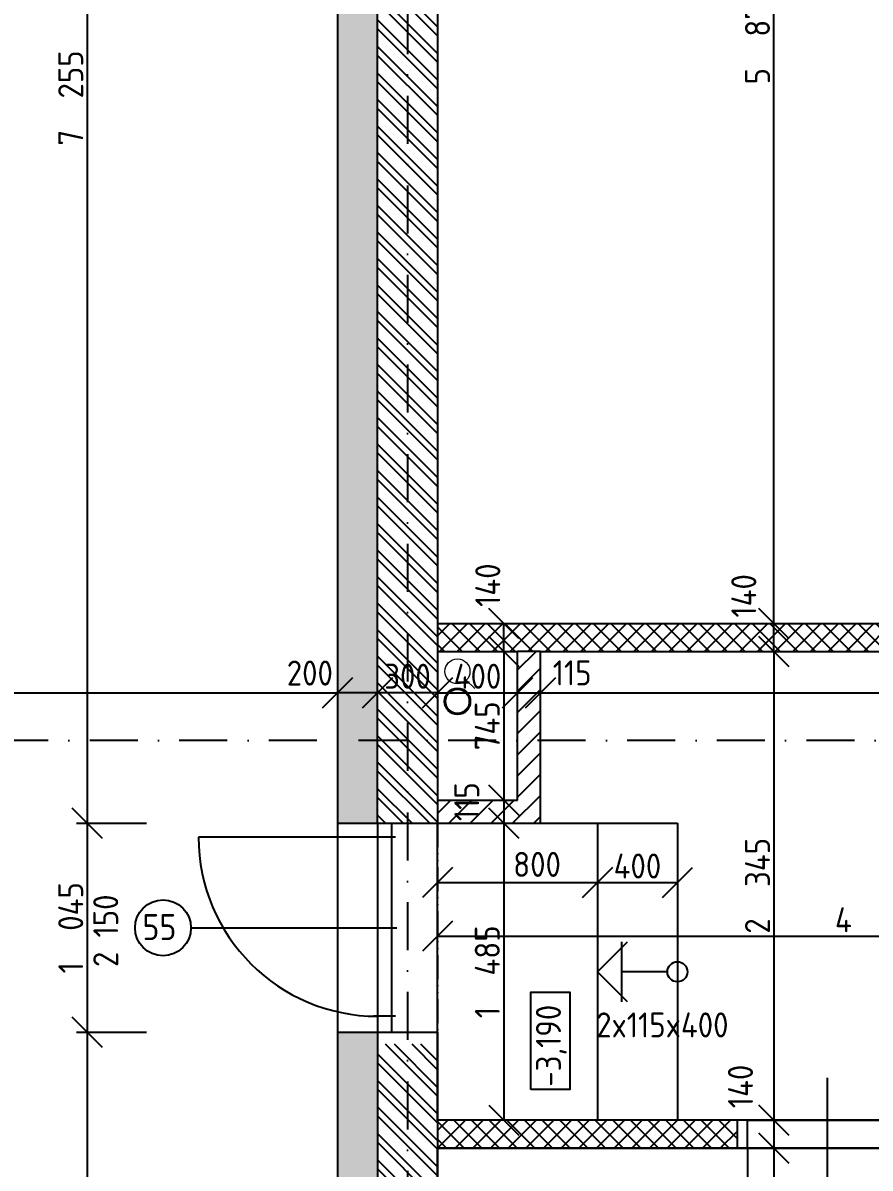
# Model space of a CAD drawing. Extents: x 4511820 to 5180432, y -1526536 to -944957.
# Drawn here: x 4998737 to 5002975, y -1427107 to -1421380 of the extents above; entities that cross this region are included whole.
import ezdxf

# ---------------------------------------------------------------- set-up
doc = ezdxf.new("R2010")
doc.units = 0
doc.header["$MEASUREMENT"] = 0
doc.linetypes.add('ACAD_ISO12W100', pattern=[22, 12, -3, 0.5, -3, 0.5, -3])
doc.linetypes.add('BODKOCIARKOVANA_3', pattern=[5.6, 3, -1.3, 0, -1.3])
doc.layers.get('0').update_dxf_attribs({"linetype": 'CONTINUOUS'})
doc.layers.get('Defpoints').update_dxf_attribs({"color": 61, "linetype": 'CONTINUOUS'})
for name, color, linetype in [('DVERE', 45, 'CONTINUOUS'), ('KÓTY', 4, 'CONTINUOUS'), ('MÚRY', 1, 'CONTINUOUS'), ('OKNÁ', 143, 'CONTINUOUS'), ('osi', 253, 'CONTINUOUS'), ('Plochy', 41, 'CONTINUOUS'), ('POZEMOK', 7, 'CONTINUOUS'), ('TENKÁ', 7, 'CONTINUOUS'), ('ŠRAFY', 82, 'CONTINUOUS')]:
    doc.layers.add(name, color=color, linetype=linetype)
doc.layers.add('zz-kanal-daždová', color=136, linetype='CONTINUOUS', lineweight=40)
doc.layers.add('zz-kanal-splaskova', color=37, linetype='CONTINUOUS', lineweight=18)
doc.styles.add('STYLE1', font='isocp.shx')
doc.dimstyles.new('STANDARD-50', dxfattribs={"dimtxt": 125, "dimasz": 150, "dimexe": 10, "dimexo": 200, "dimgap": 20, "dimtad": 1, "dimdsep": 46, "dimlunit": 6, "dimtxsty": 'STYLE1', "dimblk1": 'OBLIQUE', "dimblk2": 'OBLIQUE', "dimsah": 1, "dimcen": 2.5, "dimse1": 1, "dimse2": 1, "dimadec": 0, "dimazin": 0, "dimtfac": 1, "dimtmove": 1, "dimatfit": 3, "dimldrblk": 'OBLIQUE', "dimfxl": 1, "dimtolj": 1, "dimtzin": 0, "dimarcsym": 0})
pattern_1 = [(135, (-10132.71, -87677), (-66.2912607, -66.2912607), []), (135, (-10132.71, -87632.81), (-66.2912607, -66.2912607), [])]
pattern_2 = [(45, (584112, 0), (-44.1941738, 44.1941738), []), (135, (584112, 0), (-44.1941738, -44.1941738), [])]
pattern_3 = [(0, (9e-09, -175781), (0, 43.3012702), [25, -50]), (120, (9e-09, -175781), (-37.5, -21.6506351), [25, -50]), (60, (25, -175781), (-37.5, 21.6506351), [25, -50])]

# ---------------------------------------------------------------- blocks, each defined once
blk = doc.blocks.new('_OBLIQUE')
at = {"color": 0, "linetype": 'ByBlock'}
blk.add_line((-0.5, -0.5), (0.5, 0.5), dxfattribs=at)
blk = doc.blocks.new('*D13559')
at = {"layer": 'Defpoints', "color": 0}
for p in [(4980571, -1425038), (5007401, -1433058), (4980571, -1434827.7)]:
    blk.add_point(p, dxfattribs=at)
at = {"layer": 'KÓTY', "color": 0, "lineweight": -2}
blk.add_line((5007401, -1434827.7), (4980571, -1434827.7), dxfattribs=at)
at = {"layer": 'KÓTY', "color": 0, "linetype": 'ByBlock', "lineweight": -2, "xscale": 150, "yscale": 150, "zscale": 150, "rotation": 180}
blk.add_blockref('_OBLIQUE', (4980571, -1434827.7), dxfattribs=at)
at = {"layer": 'KÓTY', "color": 0, "linetype": 'ByBlock', "lineweight": -2, "xscale": 150, "yscale": 150, "zscale": 150}
blk.add_blockref('_OBLIQUE', (5007401, -1434827.7), dxfattribs=at)
at = {"layer": 'KÓTY', "color": 0, "insert": (4993986, -1434745.2), "char_height": 125, "attachment_point": 5, "style": 'STYLE1'}
blk.add_mtext('\\A1;26ﾠ830', dxfattribs=at)
blk = doc.blocks.new('*D21859')
at = {"layer": 'Defpoints', "color": 0}
for p in [(5002065, -1425383), (5001142.5, -1426868), (5002065, -1426868)]:
    blk.add_point(p, dxfattribs=at)
at = {"layer": 'KÓTY', "color": 0, "lineweight": -2}
blk.add_line((5001142.5, -1425383), (5001142.5, -1426868), dxfattribs=at)
at = {"layer": 'KÓTY', "color": 0, "linetype": 'ByBlock', "lineweight": -2, "xscale": 150, "yscale": 150, "zscale": 150}
for p, rotation in [((5001142.5, -1425383), 90), ((5001142.5, -1426868), 270)]:
    blk.add_blockref('_OBLIQUE', p, dxfattribs=dict(at, rotation=rotation))
at = {"layer": 'KÓTY', "color": 0, "insert": (5001060, -1426125.5), "char_height": 125, "attachment_point": 5, "rotation": 90, "style": 'STYLE1'}
blk.add_mtext('\\A1;1ﾠ485', dxfattribs=at)
blk = doc.blocks.new('*D21860')
at = {"layer": 'Defpoints', "color": 0}
for p in [(5001326, -1424523), (5001326, -1426868), (5002494, -1426868)]:
    blk.add_point(p, dxfattribs=at)
at = {"layer": 'KÓTY', "color": 0, "lineweight": -2}
blk.add_line((5002494, -1424523), (5002494, -1426868), dxfattribs=at)
at = {"layer": 'KÓTY', "color": 0, "linetype": 'ByBlock', "lineweight": -2, "xscale": 150, "yscale": 150, "zscale": 150}
for p, rotation in [((5002494, -1424523), 90), ((5002494, -1426868), 270)]:
    blk.add_blockref('_OBLIQUE', p, dxfattribs=dict(at, rotation=rotation))
at = {"layer": 'KÓTY', "color": 0, "insert": (5002411.5, -1425695.5), "char_height": 125, "attachment_point": 5, "rotation": 90, "style": 'STYLE1'}
blk.add_mtext('\\A1;2ﾠ345', dxfattribs=at)
blk = doc.blocks.new('*D21861')
at = {"layer": 'Defpoints', "color": 0}
for p in [(5002494, -1424383), (5002494, -1424383), (5002494, -1424523)]:
    blk.add_point(p, dxfattribs=at)
at = {"layer": 'KÓTY', "color": 0, "lineweight": -2}
blk.add_line((5002494, -1424523), (5002494, -1424383), dxfattribs=at)
at = {"layer": 'KÓTY', "color": 0, "linetype": 'ByBlock', "lineweight": -2, "xscale": 150, "yscale": 150, "zscale": 150}
for p, rotation in [((5002494, -1424383), 90), ((5002494, -1424523), 270)]:
    blk.add_blockref('_OBLIQUE', p, dxfattribs=dict(at, rotation=rotation))
at = {"layer": 'KÓTY', "color": 0, "insert": (5002343, -1424245.5), "char_height": 125, "attachment_point": 5, "rotation": 90, "style": 'STYLE1'}
blk.add_mtext('\\A1;140', dxfattribs=at)
blk = doc.blocks.new('*D21862')
at = {"layer": 'Defpoints', "color": 0}
for p in [(5000878.5, -1418508), (5002494, -1418508), (5000878.5, -1424383)]:
    blk.add_point(p, dxfattribs=at)
at = {"layer": 'KÓTY', "color": 0, "lineweight": -2}
blk.add_line((5002494, -1424383), (5002494, -1418508), dxfattribs=at)
at = {"layer": 'KÓTY', "color": 0, "linetype": 'ByBlock', "lineweight": -2, "xscale": 150, "yscale": 150, "zscale": 150}
for p, rotation in [((5002494, -1418508), 90), ((5002494, -1424383), 270)]:
    blk.add_blockref('_OBLIQUE', p, dxfattribs=dict(at, rotation=rotation))
at = {"layer": 'KÓTY', "color": 0, "insert": (5002411.5, -1421445.5), "char_height": 125, "attachment_point": 5, "rotation": 90, "style": 'STYLE1'}
blk.add_mtext('\\A1;5ﾠ875', dxfattribs=at)
blk = doc.blocks.new('*D21863')
at = {"layer": 'Defpoints', "color": 0}
for p in [(5002494, -1426868), (5002494, -1427008), (5002494, -1427008)]:
    blk.add_point(p, dxfattribs=at)
at = {"layer": 'KÓTY', "color": 0, "lineweight": -2}
blk.add_line((5002494, -1426868), (5002494, -1427008), dxfattribs=at)
at = {"layer": 'KÓTY', "color": 0, "linetype": 'ByBlock', "lineweight": -2, "xscale": 150, "yscale": 150, "zscale": 150}
for p, rotation in [((5002494, -1426868), 90), ((5002494, -1427008), 270)]:
    blk.add_blockref('_OBLIQUE', p, dxfattribs=dict(at, rotation=rotation))
at = {"layer": 'KÓTY', "color": 0, "insert": (5002326.5, -1426699), "char_height": 125, "attachment_point": 5, "rotation": 90, "style": 'STYLE1'}
blk.add_mtext('\\A1;140', dxfattribs=at)
blk = doc.blocks.new('*D21865')
at = {"layer": 'Defpoints', "color": 0}
for p in [(5000811, -1427008), (5000811, -1431428), (5002494, -1431428)]:
    blk.add_point(p, dxfattribs=at)
at = {"layer": 'KÓTY', "color": 0, "lineweight": -2}
blk.add_line((5002494, -1427008), (5002494, -1431428), dxfattribs=at)
at = {"layer": 'KÓTY', "color": 0, "linetype": 'ByBlock', "lineweight": -2, "xscale": 150, "yscale": 150, "zscale": 150}
for p, rotation in [((5002494, -1427008), 90), ((5002494, -1431428), 270)]:
    blk.add_blockref('_OBLIQUE', p, dxfattribs=dict(at, rotation=rotation))
at = {"layer": 'KÓTY', "color": 0, "insert": (5002388.5, -1429471.5), "char_height": 125, "attachment_point": 5, "rotation": 90, "style": 'STYLE1'}
blk.add_mtext('\\A1;4ﾠ420', dxfattribs=at)
blk = doc.blocks.new('*D21866')
at = {"layer": 'Defpoints', "color": 0}
for p in [(5001611, -1425303), (5002011, -1425303), (5002011, -1425679)]:
    blk.add_point(p, dxfattribs=at)
at = {"layer": 'KÓTY', "color": 0, "lineweight": -2}
blk.add_line((5001611, -1425679), (5002011, -1425679), dxfattribs=at)
at = {"layer": 'KÓTY', "color": 0, "linetype": 'ByBlock', "lineweight": -2, "xscale": 150, "yscale": 150, "zscale": 150, "rotation": 180}
blk.add_blockref('_OBLIQUE', (5001611, -1425679), dxfattribs=at)
at = {"layer": 'KÓTY', "color": 0, "linetype": 'ByBlock', "lineweight": -2, "xscale": 150, "yscale": 150, "zscale": 150}
blk.add_blockref('_OBLIQUE', (5002011, -1425679), dxfattribs=at)
at = {"layer": 'KÓTY', "color": 0, "insert": (5001811, -1425596.5), "char_height": 125, "attachment_point": 5, "style": 'STYLE1'}
blk.add_mtext('\\A1;400', dxfattribs=at)
blk = doc.blocks.new('*D21867')
at = {"layer": 'Defpoints', "color": 0}
for p in [(5000811, -1425303), (5001611, -1425303), (5001611, -1425679)]:
    blk.add_point(p, dxfattribs=at)
at = {"layer": 'KÓTY', "color": 0, "lineweight": -2}
blk.add_line((5000811, -1425679), (5001611, -1425679), dxfattribs=at)
at = {"layer": 'KÓTY', "color": 0, "linetype": 'ByBlock', "lineweight": -2, "xscale": 150, "yscale": 150, "zscale": 150, "rotation": 180}
blk.add_blockref('_OBLIQUE', (5000811, -1425679), dxfattribs=at)
at = {"layer": 'KÓTY', "color": 0, "linetype": 'ByBlock', "lineweight": -2, "xscale": 150, "yscale": 150, "zscale": 150}
blk.add_blockref('_OBLIQUE', (5001611, -1425679), dxfattribs=at)
at = {"layer": 'KÓTY', "color": 0, "insert": (5001309, -1425588.5), "char_height": 125, "attachment_point": 5, "style": 'STYLE1'}
blk.add_mtext('\\A1;800', dxfattribs=at)
blk = doc.blocks.new('*D21869')
at = {"layer": 'Defpoints', "color": 0}
for p in [(5001326, -1424523), (5005271, -1424523), (5005271, -1424730)]:
    blk.add_point(p, dxfattribs=at)
at = {"layer": 'KÓTY', "color": 0, "lineweight": -2}
blk.add_line((5001326, -1424730), (5005271, -1424730), dxfattribs=at)
at = {"layer": 'KÓTY', "color": 0, "linetype": 'ByBlock', "lineweight": -2, "xscale": 150, "yscale": 150, "zscale": 150, "rotation": 180}
blk.add_blockref('_OBLIQUE', (5001326, -1424730), dxfattribs=at)
at = {"layer": 'KÓTY', "color": 0, "linetype": 'ByBlock', "lineweight": -2, "xscale": 150, "yscale": 150, "zscale": 150}
blk.add_blockref('_OBLIQUE', (5005271, -1424730), dxfattribs=at)
at = {"layer": 'KÓTY', "color": 0, "insert": (5003298.5, -1424647.5), "char_height": 125, "attachment_point": 5, "style": 'STYLE1'}
blk.add_mtext('\\A1;3ﾠ945', dxfattribs=at)
blk = doc.blocks.new('*D21870')
at = {"layer": 'Defpoints', "color": 0}
for p in [(5000511, -1418128), (4999059, -1425383), (5000511, -1425383)]:
    blk.add_point(p, dxfattribs=at)
at = {"layer": 'KÓTY', "color": 0, "lineweight": -2}
blk.add_line((4999059, -1418128), (4999059, -1425383), dxfattribs=at)
at = {"layer": 'KÓTY', "color": 0, "linetype": 'ByBlock', "lineweight": -2, "xscale": 150, "yscale": 150, "zscale": 150}
for p, rotation in [((4999059, -1418128), 90), ((4999059, -1425383), 270)]:
    blk.add_blockref('_OBLIQUE', p, dxfattribs=dict(at, rotation=rotation))
at = {"layer": 'KÓTY', "color": 0, "insert": (4998976.5, -1421755.5), "char_height": 125, "attachment_point": 5, "rotation": 90, "style": 'STYLE1'}
blk.add_mtext('\\A1;7ﾠ255', dxfattribs=at)
blk = doc.blocks.new('*D21875')
at = {"layer": 'Defpoints', "color": 0}
for p in [(5000811, -1425383), (4999059, -1426428), (5000811, -1426428)]:
    blk.add_point(p, dxfattribs=at)
at = {"layer": 'KÓTY', "color": 0, "lineweight": -2}
blk.add_line((4999059, -1425383), (4999059, -1426428), dxfattribs=at)
at = {"layer": 'KÓTY', "color": 0, "linetype": 'ByBlock', "lineweight": -2, "xscale": 150, "yscale": 150, "zscale": 150}
for p, rotation in [((4999059, -1425383), 90), ((4999059, -1426428), 270)]:
    blk.add_blockref('_OBLIQUE', p, dxfattribs=dict(at, rotation=rotation))
at = {"layer": 'KÓTY', "color": 0, "insert": (4998976.5, -1425905.5), "char_height": 125, "attachment_point": 5, "rotation": 90, "style": 'STYLE1'}
blk.add_mtext('\\A1;1ﾠ045', dxfattribs=at)
blk = doc.blocks.new('*D21877')
at = {"layer": 'Defpoints', "color": 0}
for p in [(5000511, -1426428), (4999059, -1431808), (5000511, -1431808)]:
    blk.add_point(p, dxfattribs=at)
at = {"layer": 'KÓTY', "color": 0, "lineweight": -2}
blk.add_line((4999059, -1426428), (4999059, -1431808), dxfattribs=at)
at = {"layer": 'KÓTY', "color": 0, "linetype": 'ByBlock', "lineweight": -2, "xscale": 150, "yscale": 150, "zscale": 150}
for p, rotation in [((4999059, -1426428), 90), ((4999059, -1431808), 270)]:
    blk.add_blockref('_OBLIQUE', p, dxfattribs=dict(at, rotation=rotation))
at = {"layer": 'KÓTY', "color": 0, "insert": (4998976.5, -1429118), "char_height": 125, "attachment_point": 5, "rotation": 90, "style": 'STYLE1'}
blk.add_mtext('\\A1;5ﾠ380', dxfattribs=at)
blk = doc.blocks.new('*D42721')
at = {"layer": 'Defpoints', "color": 0}
for p in [(5000811, -1424523), (5001211, -1424523), (5001211, -1424730)]:
    blk.add_point(p, dxfattribs=at)
at = {"layer": 'KÓTY', "color": 0, "lineweight": -2}
blk.add_line((5000811, -1424730), (5001211, -1424730), dxfattribs=at)
at = {"layer": 'KÓTY', "color": 0, "linetype": 'ByBlock', "lineweight": -2, "xscale": 150, "yscale": 150, "zscale": 150, "rotation": 180}
blk.add_blockref('_OBLIQUE', (5000811, -1424730), dxfattribs=at)
at = {"layer": 'KÓTY', "color": 0, "linetype": 'ByBlock', "lineweight": -2, "xscale": 150, "yscale": 150, "zscale": 150}
blk.add_blockref('_OBLIQUE', (5001211, -1424730), dxfattribs=at)
at = {"layer": 'KÓTY', "color": 0, "insert": (5001011, -1424647.5), "char_height": 125, "attachment_point": 5, "style": 'STYLE1'}
blk.add_mtext('\\A1;400', dxfattribs=at)
blk = doc.blocks.new('*D42722')
at = {"layer": 'Defpoints', "color": 0}
for p in [(5001211, -1424523), (5001326, -1424523), (5001326, -1424730)]:
    blk.add_point(p, dxfattribs=at)
at = {"layer": 'KÓTY', "color": 0, "lineweight": -2}
blk.add_line((5001211, -1424730), (5001326, -1424730), dxfattribs=at)
at = {"layer": 'KÓTY', "color": 0, "linetype": 'ByBlock', "lineweight": -2, "xscale": 150, "yscale": 150, "zscale": 150, "rotation": 180}
blk.add_blockref('_OBLIQUE', (5001211, -1424730), dxfattribs=at)
at = {"layer": 'KÓTY', "color": 0, "linetype": 'ByBlock', "lineweight": -2, "xscale": 150, "yscale": 150, "zscale": 150}
blk.add_blockref('_OBLIQUE', (5001326, -1424730), dxfattribs=at)
at = {"layer": 'KÓTY', "color": 0, "insert": (5001484.5, -1424630.5), "char_height": 125, "attachment_point": 5, "style": 'STYLE1'}
blk.add_mtext('\\A1;115', dxfattribs=at)
blk = doc.blocks.new('*D42723')
at = {"layer": 'Defpoints', "color": 0}
for p in [(5001211, -1425268), (5001142.5, -1425383), (5001211, -1425383)]:
    blk.add_point(p, dxfattribs=at)
at = {"layer": 'KÓTY', "color": 0, "lineweight": -2}
blk.add_line((5001142.5, -1425268), (5001142.5, -1425383), dxfattribs=at)
at = {"layer": 'KÓTY', "color": 0, "linetype": 'ByBlock', "lineweight": -2, "xscale": 150, "yscale": 150, "zscale": 150}
for p, rotation in [((5001142.5, -1425268), 90), ((5001142.5, -1425383), 270)]:
    blk.add_blockref('_OBLIQUE', p, dxfattribs=dict(at, rotation=rotation))
at = {"layer": 'KÓTY', "color": 0, "insert": (5000957.5, -1425274.8), "char_height": 125, "attachment_point": 5, "rotation": 90, "style": 'STYLE1'}
blk.add_mtext('\\A1;115', dxfattribs=at)
blk = doc.blocks.new('*D42724')
at = {"layer": 'Defpoints', "color": 0}
for p in [(5001211, -1424523), (5001142.5, -1425268), (5001211, -1425268)]:
    blk.add_point(p, dxfattribs=at)
at = {"layer": 'KÓTY', "color": 0, "lineweight": -2}
blk.add_line((5001142.5, -1424523), (5001142.5, -1425268), dxfattribs=at)
at = {"layer": 'KÓTY', "color": 0, "linetype": 'ByBlock', "lineweight": -2, "xscale": 150, "yscale": 150, "zscale": 150}
for p, rotation in [((5001142.5, -1424523), 90), ((5001142.5, -1425268), 270)]:
    blk.add_blockref('_OBLIQUE', p, dxfattribs=dict(at, rotation=rotation))
at = {"layer": 'KÓTY', "color": 0, "insert": (5001060, -1424895.5), "char_height": 125, "attachment_point": 5, "rotation": 90, "style": 'STYLE1'}
blk.add_mtext('\\A1;745', dxfattribs=at)
blk = doc.blocks.new('*D42725')
at = {"layer": 'Defpoints', "color": 0}
for p in [(5001142.5, -1424383), (5001142.5, -1424383), (5001142.5, -1424523)]:
    blk.add_point(p, dxfattribs=at)
at = {"layer": 'KÓTY', "color": 0, "lineweight": -2}
blk.add_line((5001142.5, -1424523), (5001142.5, -1424383), dxfattribs=at)
at = {"layer": 'KÓTY', "color": 0, "linetype": 'ByBlock', "lineweight": -2, "xscale": 150, "yscale": 150, "zscale": 150}
for p, rotation in [((5001142.5, -1424383), 90), ((5001142.5, -1424523), 270)]:
    blk.add_blockref('_OBLIQUE', p, dxfattribs=dict(at, rotation=rotation))
at = {"layer": 'KÓTY', "color": 0, "insert": (5001062.5, -1424192), "char_height": 125, "attachment_point": 5, "rotation": 90, "style": 'STYLE1'}
blk.add_mtext('\\A1;140', dxfattribs=at)
blk = doc.blocks.new('*D42726')
at = {"layer": 'Defpoints', "color": 0}
for p in [(5000811, -1425393), (5005271, -1425393), (5005271, -1425948)]:
    blk.add_point(p, dxfattribs=at)
at = {"layer": 'KÓTY', "color": 0, "lineweight": -2}
blk.add_line((5000811, -1425948), (5005271, -1425948), dxfattribs=at)
at = {"layer": 'KÓTY', "color": 0, "linetype": 'ByBlock', "lineweight": -2, "xscale": 150, "yscale": 150, "zscale": 150, "rotation": 180}
blk.add_blockref('_OBLIQUE', (5000811, -1425948), dxfattribs=at)
at = {"layer": 'KÓTY', "color": 0, "linetype": 'ByBlock', "lineweight": -2, "xscale": 150, "yscale": 150, "zscale": 150}
blk.add_blockref('_OBLIQUE', (5005271, -1425948), dxfattribs=at)
at = {"layer": 'KÓTY', "color": 0, "insert": (5003041, -1425865.5), "char_height": 125, "attachment_point": 5, "style": 'STYLE1'}
blk.add_mtext('\\A1;4ﾠ460', dxfattribs=at)
blk = doc.blocks.new('*D48328')
at = {"layer": 'Defpoints', "color": 0}
for p in [(4996441, -1424353.9), (5000311, -1424353.9), (5000311, -1424730)]:
    blk.add_point(p, dxfattribs=at)
at = {"layer": 'KÓTY', "color": 0, "lineweight": -2}
blk.add_line((4996441, -1424730), (5000311, -1424730), dxfattribs=at)
at = {"layer": 'KÓTY', "color": 0, "linetype": 'ByBlock', "lineweight": -2, "xscale": 150, "yscale": 150, "zscale": 150, "rotation": 180}
blk.add_blockref('_OBLIQUE', (4996441, -1424730), dxfattribs=at)
at = {"layer": 'KÓTY', "color": 0, "linetype": 'ByBlock', "lineweight": -2, "xscale": 150, "yscale": 150, "zscale": 150}
blk.add_blockref('_OBLIQUE', (5000311, -1424730), dxfattribs=at)
at = {"layer": 'KÓTY', "color": 0, "insert": (4998376, -1424647.5), "char_height": 125, "attachment_point": 5, "style": 'STYLE1'}
blk.add_mtext('\\A1;3ﾠ870', dxfattribs=at)
blk = doc.blocks.new('*D48330')
at = {"layer": 'Defpoints', "color": 0}
for p in [(5000511, -1424730), (5000511, -1424730), (5000811, -1424730)]:
    blk.add_point(p, dxfattribs=at)
at = {"layer": 'KÓTY', "color": 0, "lineweight": -2}
blk.add_line((5000811, -1424730), (5000511, -1424730), dxfattribs=at)
at = {"layer": 'KÓTY', "color": 0, "linetype": 'ByBlock', "lineweight": -2, "xscale": 150, "yscale": 150, "zscale": 150, "rotation": 180}
blk.add_blockref('_OBLIQUE', (5000511, -1424730), dxfattribs=at)
at = {"layer": 'KÓTY', "color": 0, "linetype": 'ByBlock', "lineweight": -2, "xscale": 150, "yscale": 150, "zscale": 150}
blk.add_blockref('_OBLIQUE', (5000811, -1424730), dxfattribs=at)
at = {"layer": 'KÓTY', "color": 0, "insert": (5000661, -1424647.5), "char_height": 125, "attachment_point": 5, "style": 'STYLE1'}
blk.add_mtext('\\A1;300', dxfattribs=at)
blk = doc.blocks.new('*D48331')
at = {"layer": 'Defpoints', "color": 0}
for p in [(5000311, -1424730), (5000311, -1424730), (5000511, -1424730)]:
    blk.add_point(p, dxfattribs=at)
at = {"layer": 'KÓTY', "color": 0, "lineweight": -2}
blk.add_line((5000511, -1424730), (5000311, -1424730), dxfattribs=at)
at = {"layer": 'KÓTY', "color": 0, "linetype": 'ByBlock', "lineweight": -2, "xscale": 150, "yscale": 150, "zscale": 150, "rotation": 180}
blk.add_blockref('_OBLIQUE', (5000311, -1424730), dxfattribs=at)
at = {"layer": 'KÓTY', "color": 0, "linetype": 'ByBlock', "lineweight": -2, "xscale": 150, "yscale": 150, "zscale": 150}
blk.add_blockref('_OBLIQUE', (5000511, -1424730), dxfattribs=at)
at = {"layer": 'KÓTY', "color": 0, "insert": (5000172.5, -1424631.6), "char_height": 125, "attachment_point": 5, "style": 'STYLE1'}
blk.add_mtext('\\A1;200', dxfattribs=at)

msp = doc.modelspace()

# ---------------------------------------------------------------- hatches: boundary and pattern name
at = {"layer": 'ŠRAFY'}
h = msp.add_hatch(dxfattribs=at)
h.set_pattern_fill('HEX', color=256, scale=200)
h.set_pattern_definition(pattern_3)
h.paths.add_polyline_path([(5000511, -1418508.048), (5000511, -1418128.048), (5004761, -1418128.048), (5004761, -1417968.048), (5000311, -1417968.048), (5000311, -1418708.048), (5000311, -1418738.048), (5000311, -1418778.048), (5000311, -1419108.048), (5000311, -1425383.048), (5000511, -1425383.048)])
h = msp.add_hatch(dxfattribs=at)
h.set_pattern_fill('ANSI32', color=256, scale=250, angle=90)
h.set_pattern_definition(pattern_1)
h.paths.add_polyline_path([(5000511, -1425383.048), (5000811, -1425383.048), (5000811, -1425268.048), (5000811, -1424523.048), (5000811, -1424383.048), (5000811, -1418508.048), (5000511, -1418508.048)])
h = msp.add_hatch(dxfattribs=at)
h.set_pattern_fill('ANSI37', color=256, scale=500)
h.set_pattern_definition(pattern_2)
h.paths.add_polyline_path([(5005386, -1424523.048), (5006636, -1424523.048), (5006751, -1424523.048), (5007151, -1424523.048), (5007151, -1424383.048), (5000811, -1424383.048), (5000811, -1424523.048), (5001211, -1424523.048), (5001326, -1424523.048), (5005271, -1424523.048)])
at = {"layer": 'ŠRAFY', "ltscale": 0.25}
h = msp.add_hatch(dxfattribs=at)
h.set_pattern_fill('ANSI31', color=256, scale=600, angle=360, style=0)
h.set_pattern_definition([(45, (6643972.85, 6607032.53), (-53.0330086, 53.0330086), [])])
h.paths.add_polyline_path([(5001326, -1424523.048), (5001211, -1424523.048), (5001211, -1425268.048), (5000811, -1425268.048), (5000811, -1425383.048), (5001326, -1425383.048)])
at = {"layer": 'ŠRAFY'}
h = msp.add_hatch(dxfattribs=at)
h.set_pattern_fill('HEX', color=256, scale=200)
h.set_pattern_definition(pattern_3)
h.paths.add_polyline_path([(5000311, -1431968.048), (5001561, -1431968.048), (5001561, -1431808.048), (5001511, -1431808.048), (5000511, -1431808.048), (5000511, -1431428.048), (5000511, -1426428.048), (5000311, -1426428.048), (5000311, -1431228.048)])
h = msp.add_hatch(dxfattribs=at)
h.set_pattern_fill('ANSI32', color=256, scale=250, angle=90)
h.set_pattern_definition(pattern_1)
h.paths.add_polyline_path([(5000511, -1431428.048), (5000811, -1431428.048), (5000811, -1427008.048), (5000811, -1426868.048), (5000811, -1426488.048), (5000511, -1426488.048)])
h = msp.add_hatch(dxfattribs=at)
h.set_pattern_fill('ANSI37', color=256, scale=500)
h.set_pattern_definition(pattern_2)
h.paths.add_polyline_path([(5002311, -1426868.048), (5001991, -1426868.048), (5001611, -1426868.048), (5000811, -1426868.048), (5000811, -1427008.048), (5002311, -1427008.048)])

# ---------------------------------------------------------------- linework, layer by layer
at = {"layer": 'DVERE', "ltscale": 0.25}
msp.add_line((5002761, -1428057.892), (5002761, -1426655.236), dxfattribs=at)
at = {"layer": 'DVERE'}
for p, q in [((5002361, -1426868.048), (5003161, -1426868.048)), ((5003161, -1427008.048), (5002361, -1427008.048)), ((5002361, -1427008.048), (5002361, -1427808.048))]:
    msp.add_line(p, q, dxfattribs=at)
msp.add_arc((5002361, -1427008.048), 800, 270, 0, dxfattribs=at)
at = {"layer": 'KÓTY', "ltscale": 25}
for p, q in [((4999005.597, -1425383.048), (4999355.597, -1425383.048)), ((4999005.597, -1426428.048), (4999355.597, -1426428.048))]:
    msp.add_line(p, q, dxfattribs=at)
at = {"layer": 'MÚRY'}
for p, q in [((5000311, -1417968.048), (5000311, -1425383.048)), ((5000811, -1418508.048), (5000811, -1424383.048)), ((5000811, -1424383.048), (5007151, -1424383.048)), ((5000811, -1424523.048), (5000811, -1425268.048)), ((5000811, -1424523.048), (5001211, -1424523.048)), ((5001211, -1425268.048), (5001211, -1424523.048)), ((5001326, -1424523.048), (5005271, -1424523.048)), ((5001326, -1425383.048), (5001326, -1424523.048)), ((5000811, -1425268.048), (5001211, -1425268.048)), ((5000311, -1425383.048), (5000811, -1425383.048)), ((5000811, -1425383.048), (5001326, -1425383.048)), ((5000311, -1426428.048), (5000311, -1431968.048)), ((5000311, -1426428.048), (5000811, -1426428.048)), ((5000811, -1426428.048), (5000811, -1426868.048)), ((5002361, -1426868.048), (5000811, -1426868.048)), ((5002361, -1427008.048), (5002361, -1426868.048)), ((5000811, -1427008.048), (5000811, -1431428.048)), ((5002361, -1427008.048), (5000811, -1427008.048))]:
    msp.add_line(p, q, dxfattribs=at)
at = {"layer": 'OKNÁ', "ltscale": 0.25}
for p, q in [((5000511, -1425383.048), (5000511, -1426428.048)), ((5000581, -1425383.048), (5000581, -1426428.048)), ((5000511, -1425453.048), (4999616, -1425453.048)), ((5000601, -1425453.048), (5000491, -1425453.048)), ((4999578.077, -1425905.548), (5000607.5, -1425905.548)), ((5000601, -1426348.048), (5000491, -1426348.048))]:
    msp.add_line(p, q, dxfattribs=at)
msp.add_circle((4999438.077, -1425905.548), 140, dxfattribs=at)
msp.add_arc((5000511, -1425453.048), 895, 180, 270, dxfattribs=at)
at = {"layer": 'osi', "linetype": 'BODKOCIARKOVANA_3', "ltscale": 80}
for p, q in [((5000661, -1396650.857), (5000661, -1434168.048)), ((5041881, -1424968.048), (4978211, -1424968.048))]:
    msp.add_line(p, q, dxfattribs=at)
at = {"layer": 'Plochy'}
for points in [[(5000311, -1431968.048), (4994371, -1431968.048), (4994371, -1430483.048), (4996441, -1430483.048), (4996441, -1419508.048), (4996661, -1419508.048), (4996661, -1417968.048), (5000311, -1417968.048)], [(5007151, -1418508.048), (5000811, -1418508.048), (5000811, -1424383.048), (5007151, -1424383.048)], [(5000811, -1426868.048), (5000811, -1425383.048), (5001326, -1425383.048), (5001326, -1424523.048), (5005271, -1424523.048), (5005271, -1426868.048)], [(5000811, -1431428.048), (5000811, -1427008.048), (5007701, -1427008.048), (5007701, -1425423.048), (5008216, -1425423.048), (5008216, -1424523.048), (5013741, -1424523.048), (5013741, -1425383.048), (5014041, -1425383.048), (5014041, -1431428.048)]]:
    msp.add_lwpolyline(points, close=True, dxfattribs=at)
at = {"layer": 'POZEMOK'}
for p, q in [((5001611, -1426125.548), (5001761, -1425975.548)), ((5001731, -1425975.548), (5001731, -1426275.548)), ((5001761, -1426275.548), (5001611, -1426125.548)), ((5001961, -1426125.548), (5001731, -1426125.548))]:
    msp.add_line(p, q, dxfattribs=at)
msp.add_circle((5002011, -1426125.548), 50, dxfattribs=at)
at = {"layer": 'TENKÁ'}
for p, q in [((5000511, -1425383.048), (5000511, -1418128.048)), ((5000811, -1424383.048), (5000811, -1424523.048)), ((5001326, -1424523.048), (5001211, -1424523.048)), ((5000811, -1425268.048), (5000811, -1425383.048)), ((5000511, -1426428.048), (5000511, -1431808.048)), ((5000811, -1426868.048), (5000811, -1427008.048)), ((5002311, -1427008.048), (5002311, -1426868.048))]:
    msp.add_line(p, q, dxfattribs=at)
at = {"layer": 'TENKÁ', "linetype": 'ACAD_ISO12W100', "ltscale": 10}
for p, q in [((5000311, -1425383.048), (5000311, -1426428.048)), ((5000811, -1425383.048), (5000811, -1426428.048))]:
    msp.add_line(p, q, dxfattribs=at)
at = {"layer": 'TENKÁ', "ltscale": 10}
for p, q in [((5001326, -1425383.048), (5002011, -1425383.048)), ((5001611, -1425383.048), (5001611, -1426868.048)), ((5002011, -1425383.048), (5002011, -1426868.048))]:
    msp.add_line(p, q, dxfattribs=at)
at = {"layer": 'TENKÁ', "ltscale": 0.25}
msp.add_lwpolyline([(5001278.218, -1426714.435), (5001278.218, -1426226.82), (5001473.617, -1426226.82), (5001473.617, -1426714.435)], close=True, dxfattribs=at)
at = {"layer": 'zz-kanal-daždová'}
msp.add_circle((5000911, -1424773.048), 62.5, dxfattribs=at)
at = {"layer": 'zz-kanal-splaskova'}
msp.add_line((5000955.194, -1424667.242), (5000997.314, -1424709.362), dxfattribs=at)
msp.add_circle((5000911, -1424623.048), 62.5, dxfattribs=at)

# ---------------------------------------------------------------- texts
at = {"layer": 'KÓTY', "insert": (4999151.457, -1425920.548), "char_height": 125, "attachment_point": 5, "rotation": 90, "style": 'STYLE1'}
msp.add_mtext('\\A1;2 150 ', dxfattribs=at)
at = {"layer": 'TENKÁ', "style": 'STYLE1'}
msp.add_text('55', height=130, dxfattribs=at).set_placement((4999335.076, -1425966.674))
at = {"layer": 'TENKÁ', "ltscale": 0.25, "style": 'STYLE1'}
msp.add_text('-3,190', height=125, rotation=90, dxfattribs=at).set_placement((5001428.419, -1426700.046))
at = {"layer": 'TENKÁ', "linetype": 'Continuous', "style": 'STYLE1'}
msp.add_text('2x115x400', height=125, dxfattribs=at).set_placement((5001604.876, -1426453.827))

# ---------------------------------------------------------------- dimensions: what is measured, and where the dimension line sits
at = {"layer": 'KÓTY'}
for base, p1, p2, picture, middle in [((4999059, -1425383.048), (5000511, -1418128.048), (5000511, -1425383.048), '*D21870', (4998976.457, -1421755.548)), ((5002494, -1418508.048), (5000878.5, -1424383.048), (5000878.5, -1418508.048), '*D21862', (5002411.457, -1421445.548)), ((5001142.5, -1425268.048), (5001211, -1424523.048), (5001211, -1425268.048), '*D42724', (5001060, -1424895.548)), ((5002494, -1426868.048), (5001326, -1424523.048), (5001326, -1426868.048), '*D21860', (5002411.457, -1425695.548)), ((5001142.5, -1425383.048), (5001211, -1425268.048), (5001211, -1425383.048), '*D42723', (5000957.5, -1425274.798)), ((4999059, -1426428.048), (5000811, -1425383.048), (5000811, -1426428.048), '*D21875', (4998976.457, -1425905.548)), ((5001142.5, -1426868.048), (5002065, -1425383.048), (5002065, -1426868.048), '*D21859', (5001059.957, -1426125.548)), ((4999059, -1431808.048), (5000511, -1426428.048), (5000511, -1431808.048), '*D21877', (4998976.457, -1429118.048))]:
    dim = msp.add_linear_dim(base=base, p1=p1, p2=p2, angle=90, dimstyle='STANDARD-50', override={"dimtxsty": 'STYLE1', "dimldrblk": 'OBLIQUE'}, dxfattribs=at)
    dim.commit()
    dim.dimension.update_dxf_attribs({"geometry": picture, "text_midpoint": middle})
for base, p1, p2, picture, middle in [((5001142.5, -1424383.048), (5001142.5, -1424523.048), (5001142.5, -1424383.048), '*D42725', (5001145, -1424192)), ((5002494, -1424383.048), (5002494, -1424523.048), (5002494, -1424383.048), '*D21861', (5002425.5, -1424245.5)), ((5002494, -1427008.048), (5002494, -1426868.048), (5002494, -1427008.048), '*D21863', (5002409, -1426699)), ((5002494, -1431428.048), (5000811, -1427008.048), (5000811, -1431428.048), '*D21865', (5002471, -1429471.5))]:
    dim = msp.add_linear_dim(base=base, p1=p1, p2=p2, angle=90, dimstyle='STANDARD-50', override={"dimtxsty": 'STYLE1', "dimldrblk": 'OBLIQUE'}, dxfattribs=at)
    dim.commit()
    dim.dimension.update_dxf_attribs({"geometry": picture, "text_midpoint": middle, "dimtype": 160})
for base, p1, p2, picture, middle in [((5000311, -1424730), (4996441, -1424353.857), (5000311, -1424353.857), '*D48328', (4998376, -1424647.457)), ((5001211, -1424730), (5000811, -1424523.048), (5001211, -1424523.048), '*D42721', (5001011, -1424647.5)), ((5005271, -1424730), (5001326, -1424523.048), (5005271, -1424523.048), '*D21869', (5003298.5, -1424647.457)), ((5000511, -1424730), (5000811, -1424730), (5000511, -1424730), '*D48330', (5000661, -1424647.5)), ((5002011, -1425679), (5001611, -1425303.048), (5002011, -1425303.048), '*D21866', (5001811, -1425596.5)), ((5005271, -1425948), (5000811, -1425393.048), (5005271, -1425393.048), '*D42726', (5003041, -1425865.457))]:
    dim = msp.add_linear_dim(base=base, p1=p1, p2=p2, dimstyle='STANDARD-50', override={"dimtxsty": 'STYLE1', "dimldrblk": 'OBLIQUE'}, dxfattribs=at)
    dim.commit()
    dim.dimension.update_dxf_attribs({"geometry": picture, "text_midpoint": middle})
for base, p1, p2, picture, middle in [((5001326, -1424730), (5001211, -1424523.048), (5001326, -1424523.048), '*D42722', (5001484.5, -1424713)), ((5000311, -1424730), (5000511, -1424730), (5000311, -1424730), '*D48331', (5000172.5, -1424714.143)), ((5001611, -1425679), (5000811, -1425303.048), (5001611, -1425303.048), '*D21867', (5001309, -1425671))]:
    dim = msp.add_linear_dim(base=base, p1=p1, p2=p2, dimstyle='STANDARD-50', override={"dimtxsty": 'STYLE1', "dimldrblk": 'OBLIQUE'}, dxfattribs=at)
    dim.commit()
    dim.dimension.update_dxf_attribs({"geometry": picture, "text_midpoint": middle, "dimtype": 160})
dim = msp.add_linear_dim(base=(4980571, -1434827.74), p1=(5007401, -1433058.048), p2=(4980571, -1425038.048), dimstyle='STANDARD-50', dxfattribs=at)
dim.commit()
dim.dimension.update_dxf_attribs({"geometry": '*D13559', "text_midpoint": (4993986, -1434745.197)})

doc.saveas('drawing.dxf')
